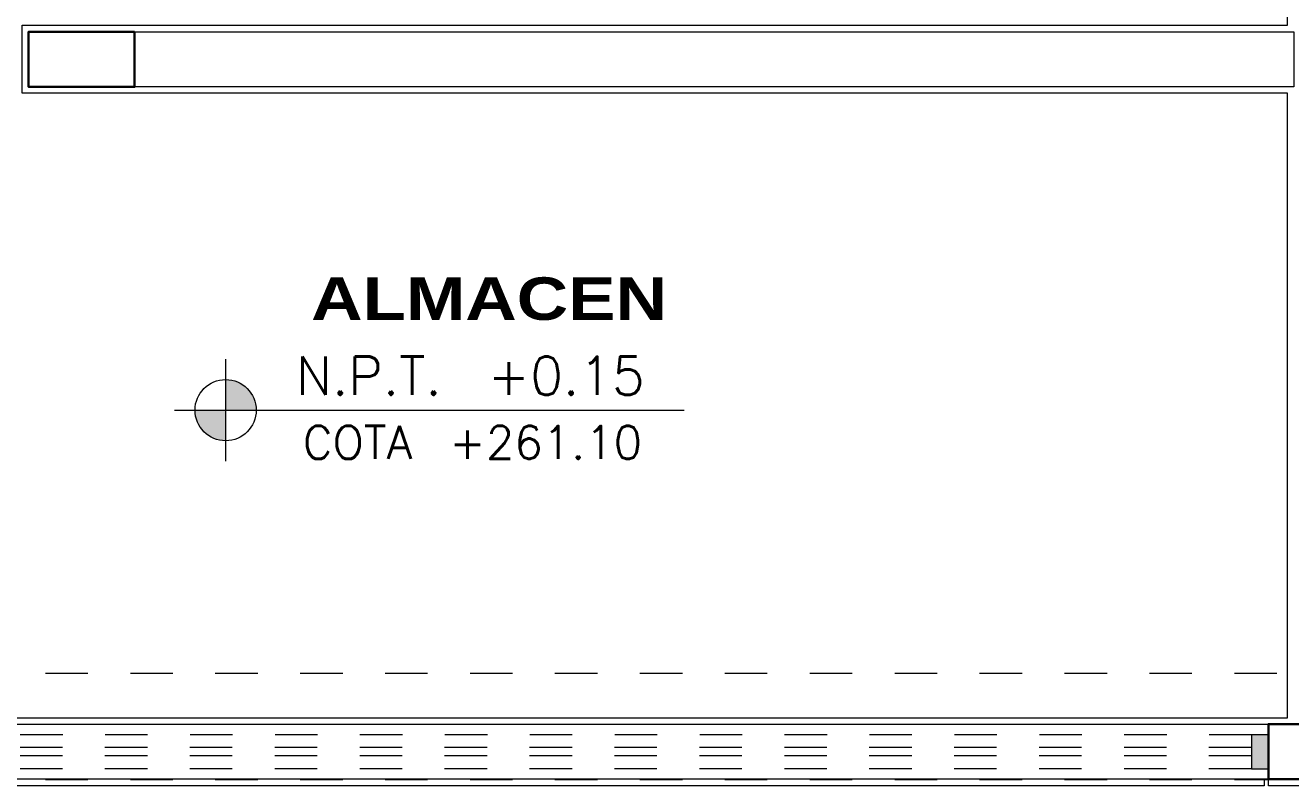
# Model space of a CAD drawing. Header units: metres. Extents: x 349703 to 349913, y 9282546 to 9282694.
# Drawn here: x 349720.083 to 349723.063, y 9282663.273 to 9282665.063 of the extents above; entities that cross this region are included whole.
import ezdxf
from ezdxf.enums import TextEntityAlignment as Align

# ---------------------------------------------------------------- set-up
doc = ezdxf.new("R2010")
doc.units = ezdxf.units.M
doc.header["$LTSCALE"] = 0.25
doc.linetypes.add('01 nivel$0$HIDDEN2', pattern=[0.1875, 0.125, -0.0625])
doc.linetypes.add('B. SUM 2$0$HIDDEN', pattern=[0.375, 0.25, -0.125])
doc.layers.add('0_VANOS', color=30, linetype='Continuous', lineweight=9)
doc.layers.add('ARQ-FONDO', color=253, linetype='CONTINUOUS', lineweight=9)
doc.styles.add('MOYO2', font='arialbd.ttf', dxfattribs={"width": 1.2})
doc.styles.add('TM-DIM', font='romans.shx')

# ---------------------------------------------------------------- blocks, each defined once
blk = doc.blocks.new('*U917')
at = {"linetype": 'Continuous', "true_color": 0xbebebe}
blk.add_hatch(color=9, dxfattribs=at).paths.add_polyline_path([(3032.1314, 1351.1888), (3032.1314, 1351.2688), (3032.1714, 1351.2688), (3032.1714, 1351.1888)])
at = {"layer": '0_VANOS', "linetype": 'Continuous'}
for p, q in [((3032.1314, 1351.2688), (3032.1714, 1351.2688)), ((3032.1314, 1351.2688), (3032.1314, 1351.1888)), ((3032.1714, 1351.2688), (3032.1714, 1351.1888)), ((3032.1714, 1351.1888), (3032.1314, 1351.1888))]:
    blk.add_line(p, q, dxfattribs=at)
at = {"layer": '0_VANOS', "linetype": '01 nivel$0$HIDDEN2', "ltscale": 0.5}
for p, q in [((3032.1708, 1351.2688), (3035.5308, 1351.2688)), ((3032.1714, 1351.2388), (3035.5314, 1351.2388)), ((3032.1714, 1351.2188), (3035.5314, 1351.2188)), ((3032.1714, 1351.1888), (3035.5314, 1351.1888))]:
    blk.add_line(p, q, dxfattribs=at)
blk = doc.blocks.new('MODULO 3 A 5 AÑOS NUEVO')
at = {"layer": 'ARQ-FONDO'}
for points in [[(350746.0678, 9282642.8611), (350746.0678, 9282642.8611), (350748.7828, 9282642.8611), (350748.7828, 9282642.9061)], [(350748.7828, 9282641.2311), (350748.7828, 9282642.7011), (350745.8028, 9282642.7011), (350745.8028, 9282642.8611), (350746.0678, 9282642.8611)], [(350746.0678, 9282642.7161), (350746.0678, 9282642.8461)], [(350745.5478, 9282641.2311), (350748.7828, 9282641.2311)], [(350748.9878, 9282641.2161), (350748.9878, 9282641.0711), (350748.7378, 9282641.0711), (350748.7378, 9282641.2161)], [(350748.9428, 9282641.2161), (350748.7828, 9282641.2161)], [(350748.7278, 9282641.0861), (350748.7278, 9282641.0711), (350745.5578, 9282641.0711), (350745.5578, 9282641.0861)]]:
    blk.add_lwpolyline(points, dxfattribs=at)
at = {"layer": 'ARQ-FONDO', "lineweight": 30, "flags": 128}
for points in [[(350746.0678, 9282642.8461), (350746.0678, 9282642.7161), (350745.8178, 9282642.7161), (350745.8178, 9282642.8461), (350746.0678, 9282642.8461)], [(350748.7378, 9282641.0861), (350748.7378, 9282641.2161), (350748.9878, 9282641.2161), (350748.9878, 9282641.0861), (350748.7378, 9282641.0861)]]:
    blk.add_lwpolyline(points, dxfattribs=at)
at = {"layer": 'ARQ-FONDO'}
for points in [[(350746.0678, 9282642.8461), (350748.7978, 9282642.8461), (350748.7978, 9282642.7161), (350746.0678, 9282642.7161)], [(350745.5478, 9282641.2161), (350748.7378, 9282641.2161), (350748.7378, 9282641.0861), (350745.5478, 9282641.0861)]]:
    blk.add_lwpolyline(points, close=True, dxfattribs=at)
at = {"layer": 'ARQ-FONDO', "xscale": -1}
blk.add_blockref('*U917', (353780.8692, 9281289.9223), dxfattribs=at)
blk = doc.blocks.new('VIGAS')
at = {"layer": 'ARQ-FONDO', "linetype": 'B. SUM 2$0$HIDDEN', "flags": 128}
for points in [[(350745.1945, 9282639.6146), (350769.7445, 9282639.6146)], [(350745.1945, 9282639.3646), (350769.7445, 9282639.3646)]]:
    blk.add_lwpolyline(points, dxfattribs=at)
blk = doc.blocks.new('*U591')
h = blk.add_hatch(color=251)
h.paths.add_polyline_path([(0.75, -0.1724), (0.75, -0.2324), (0.81, -0.2324, 0.414214)])
h.paths.add_polyline_path([(0.75, -0.2324), (0.69, -0.2324, 0.414214), (0.75, -0.2924)])
at = {"color": 2}
for p, q in [((0.75, -0.1324), (0.75, -0.3324)), ((0.65, -0.2324), (1.65, -0.2324))]:
    blk.add_line(p, q, dxfattribs=at)
blk.add_circle((0.75, -0.2324), 0.06, dxfattribs=at)
at = {"color": 2, "style": 'TM-DIM'}
blk.add_text('COTA', height=0.065, rotation=360, dxfattribs=at).set_placement((1.0088, -0.3282), align=Align.CENTER)
for tag, p, height in [('NIV_P', (0.8881, -0.2024), 0.075), ('VALOR_P', (1.2641, -0.2024), 0.075), ('COTA_P', (1.1884, -0.3282), 0.065)]:
    blk.add_attdef(tag, p, '', height=height, rotation=360, dxfattribs=at)
blk = doc.blocks.new('NOMBRE 3 A 5 AÑOS')
at = {"layer": 'ARQ-FONDO', "xscale": 1.199999999999999, "yscale": 1.199999999999999, "zscale": 1.199999999999999}
blk.add_blockref('*U591', (350144.6264, 9282531.4144), dxfattribs=at).add_auto_attribs({'NIV_P': 'N.P.T.', 'COTA_P': '+261.10', 'VALOR_P': '+0.15'})
at = {"layer": 'ARQ-FONDO', "lineweight": -2, "insert": (350146.1468, 9282531.3466), "char_height": 0.1, "width": 2.666695, "attachment_point": 8, "style": 'MOYO2'}
blk.add_mtext('ALMACEN', dxfattribs=at)

msp = doc.modelspace()

# ---------------------------------------------------------------- block references
at = {"layer": 'ARQ-FONDO'}
for name, p in [('MODULO 3 A 5 AÑOS NUEVO', (-1025.7273, 22.202)), ('VIGAS', (-1026.0641, 23.9234)), ('NOMBRE 3 A 5 AÑOS', (-424.9717, 133.0216))]:
    msp.add_blockref(name, p, dxfattribs=at)

doc.saveas('drawing.dxf')
